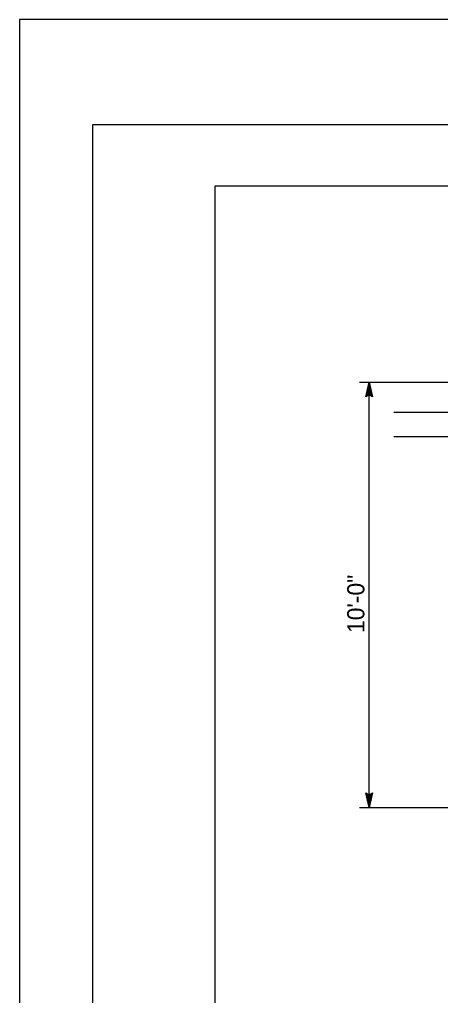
# Model space of a CAD drawing. Extents: x -894 to 866, y -472 to 714.
# Drawn here: x -894 to -722, y 314.2 to 713.6 of the extents above; entities that cross this region are included whole.
import ezdxf

# ---------------------------------------------------------------- set-up
doc = ezdxf.new("R2010")
doc.units = 0
for name, color, linetype in [('56 Stage 3 Anno', 7, 'Continuous'), ('57 Undefined', 7, 'Continuous'), ('60 Nongeo Data', 7, 'Continuous'), ('border_PLOTTING-ELEMENTS', 7, 'Continuous'), ('border_rw_22x34_Cut_Lines', 7, 'Continuous'), ('border_SHEET', 7, 'Continuous')]:
    doc.layers.add(name, color=color, linetype=linetype)

msp = doc.modelspace()

# ---------------------------------------------------------------- linework, layer by layer
at = {"layer": '56 Stage 3 Anno'}
for p, q in [((-755.03, 565.21), (-658.62, 565.21)), ((-752.43, 559.21), (-751.09, 565.21)), ((-752.07, 559.43), (-751.09, 563.83)), ((-751.09, 391.12), (-751.09, 565.21)), ((-751.09, 565.21), (-751.09, 565.21)), ((-751.09, 565.21), (-749.76, 559.21)), ((-751.09, 563.82), (-750.12, 559.45)), ((-751.09, 560.01), (-752.43, 559.21)), ((-752.43, 559.21), (-752.43, 559.21)), ((-751.71, 559.66), (-751.09, 562.45)), ((-751.37, 559.84), (-751.09, 561.07)), ((-751.09, 562.45), (-750.47, 559.63)), ((-751.09, 561.07), (-750.82, 559.86)), ((-749.76, 559.21), (-751.09, 560.01)), ((-749.76, 559.21), (-749.76, 559.21)), ((-751.09, 391.12), (-752.42, 397.12)), ((-752.42, 397.12), (-752.42, 397.12)), ((-752.42, 397.12), (-751.09, 396.32)), ((-751.09, 392.51), (-752.06, 396.89)), ((-751.09, 393.88), (-751.71, 396.71)), ((-751.09, 395.26), (-751.35, 396.47)), ((-751.09, 396.32), (-749.75, 397.12)), ((-749.75, 397.12), (-751.09, 391.12)), ((-750.1, 396.9), (-751.09, 392.5)), ((-750.46, 396.67), (-751.09, 393.88)), ((-750.81, 396.49), (-751.09, 395.26)), ((-749.75, 397.12), (-749.75, 397.12)), ((-755.03, 391.12), (-622.63, 391.12)), ((-751.09, 391.12), (-751.09, 391.12))]:
    msp.add_line(p, q, dxfattribs=at)
at = {"layer": '60 Nongeo Data'}
for p, q in [((-741, 552.96), (-654.69, 552.96)), ((-741, 542.96), (-714.09, 542.96))]:
    msp.add_line(p, q, dxfattribs=at)
at = {"layer": 'border_PLOTTING-ELEMENTS'}
for points in [[(-894.04, -472.44), (865.96, -472.44), (865.96, 713.56), (-894.04, 713.56)], [(-864.04, 670.56), (835.96, 670.56), (835.96, -429.44), (-864.04, -429.44)]]:
    msp.add_lwpolyline(points, close=True, dxfattribs=at)
at = {"layer": 'border_rw_22x34_Cut_Lines'}
msp.add_lwpolyline([(-864.04, 670.56), (835.96, 670.56), (835.96, -429.44), (-864.04, -429.44)], close=True, dxfattribs=at)
at = {"layer": 'border_SHEET'}
for p, q in [((-814.04, 645.56), (810.96, 645.56)), ((-814.04, -404.44), (-814.04, 645.56))]:
    msp.add_line(p, q, dxfattribs=at)

# ---------------------------------------------------------------- texts
at = {"layer": '57 Undefined'}
msp.add_text('10\'-0"', height=7, rotation=90, dxfattribs=at).set_placement((-753.07, 462.55))

doc.saveas('drawing.dxf')
